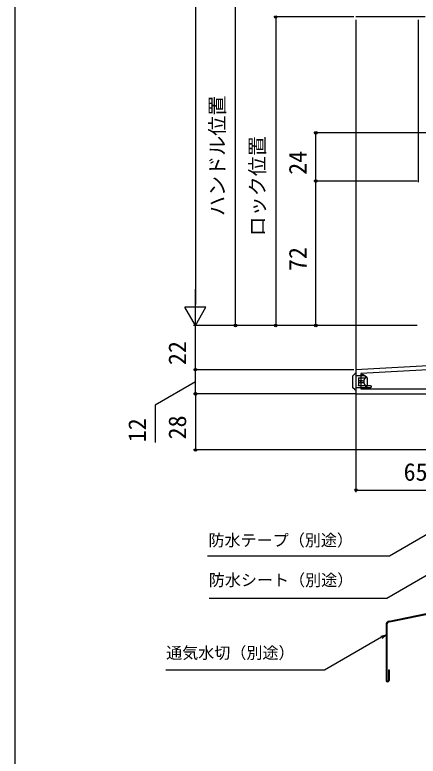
# Model space of a CAD drawing. Units: millimetres, scale not verified. Extents: x -525 to 525, y -783 to 777.
# Drawn here: x -525 to -324, y -183.2 to 186.2 of the extents above; entities that cross this region are included whole.
import ezdxf
from ezdxf.enums import TextEntityAlignment as Align

# ---------------------------------------------------------------- set-up
doc = ezdxf.new("R2010")
doc.units = ezdxf.units.MM
doc.header["$LTSCALE"] = 4
for name, color, linetype in [('0-2_YKK_11', 7, 'Continuous'), ('0-4_YKK_12', 2, 'Continuous'), ('0-5_YKK_13', 4, 'Continuous'), ('0-7_YKK_D', 6, 'Continuous'), ('0-8_YKK_ZWAK', 7, 'Continuous'), ('0-A_YSS_KE', 3, 'Continuous')]:
    doc.layers.add(name, color=color, linetype=linetype)
doc.styles.add('ＭＳ ゴシック', font='')
doc.styles.get('ＭＳ ゴシック').set_extended_font_data('MS Gothic')

msp = doc.modelspace()

# ---------------------------------------------------------------- linework, layer by layer
at = {"layer": '0-2_YKK_11'}
msp.add_lwpolyline([(-310, 11.769), (-355, 9.411), (-355, -2.589), (-293.4, -2.589)], dxfattribs=at)
msp.add_lwpolyline([(-310, 9.766), (-352.6, 7.534), (-352.6, -0.189), (-310, -0.189)], close=True, dxfattribs=at)
at = {"layer": '0-4_YKK_12'}
for p, q in [((-320.486, 185.18), (-355.107, 185.18)), ((-355.005, 183.68), (-355.005, 8.411)), ((-324.005, 183.68), (-324.005, 102.911))]:
    msp.add_line(p, q, dxfattribs=at)
at = {"layer": '0-5_YKK_13'}
for p, q in [((-355.376, 7.511), (-355.38, 7.505)), ((-356.5, 0.487), (-356.5, 6.387)), ((-355, 6.511), (-355, 0.311)), ((-350.5, 6.311), (-355, 6.311)), ((-353.7, 5.411), (-350.264, 5.411)), ((-353.7, 5.307), (-353.7, 5.411)), ((-353.7, 5.307), (-353.7, 3.911)), ((-352.8, 3.911), (-353.7, 3.911)), ((-353.7, 3.911), (-353.7, 2.911)), ((-352.8, 3.911), (-352.8, 2.911)), ((-352.359, 3.911), (-352.8, 3.911)), ((-352.359, 3.911), (-352.217, 3.911)), ((-351.8, 3.911), (-352.217, 3.911)), ((-351.667, 3.911), (-351.8, 3.911)), ((-351.667, 3.911), (-351.486, 3.911)), ((-351.45, 3.911), (-351.486, 3.911)), ((-351.45, 3.911), (-351.258, 3.911)), ((-351.028, 3.911), (-351.258, 3.911)), ((-351.028, 3.911), (-351.028, 2.911)), ((-349.5, 5.411), (-350.5, 6.311)), ((-349.565, 5.411), (-350.264, 5.411)), ((-350, 6.011), (-350, 5.861)), ((-349.565, 5.411), (-349.5, 5.411)), ((-349.5, 5.411), (-349.5, 1.411)), ((-350.5, 0.411), (-355, 0.411)), ((-353.7, 2.911), (-353.7, 1.515)), ((-352.217, 2.911), (-352.359, 2.911)), ((-351.8, 2.911), (-352.217, 2.911)), ((-351.667, 2.911), (-351.8, 2.911)), ((-351.486, 2.911), (-351.667, 2.911)), ((-351.45, 2.911), (-351.486, 2.911)), ((-351.258, 2.911), (-351.45, 2.911)), ((-351.028, 2.911), (-351.258, 2.911)), ((-350.5, 0.411), (-349.5, 1.411)), ((-347.8, 0.411), (-350.5, 0.411)), ((-349.565, 1.411), (-350.264, 1.411)), ((-349.5, 1.411), (-349.565, 1.411)), ((-347.8, 1.411), (-349.5, 1.411)), ((-347.8, 1.411), (-347.5, 1.411)), ((-355.488, -0.601), (-355.549, -0.54))]:
    msp.add_line(p, q, dxfattribs=at)
for points in [[(-356.412, 6.599), (-355.592, 7.419), (-355.588, 7.423)], [(-355.376, 7.511), (-355, 7.511), (-355, 6.511)], [(-352.4, 6.311), (-352.4, 6.911), (-350.8, 6.311)], [(-351.8, 6.686), (-351.8, 7.211), (-350, 6.011)], [(-351.028, 3.911), (-350.948, 4.105), (-350.888, 4.307)], [(-355.549, -0.54), (-356.5, 0.411), (-356.5, 0.487)], [(-355, 0.311), (-355, -0.689), (-355.276, -0.689)], [(-352.359, 2.911), (-352.8, 2.911), (-353.7, 2.911)], [(-350.264, 1.411), (-353.7, 1.411), (-353.7, 1.515)], [(-350.888, 2.515), (-350.947, 2.713), (-351.028, 2.911)], [(-347.5, 1.411), (-347.5, 0.711), (-347.8, 0.411)]]:
    msp.add_lwpolyline(points, dxfattribs=at)
for centre, radius, start, end in [((-355.383, 7.21), 0.295, 89.30544, 134.94469), ((-355.376, 7.211), 0.3, 90, 135), ((-356.2, 6.387), 0.3, 135, 180), ((-355.276, -0.389), 0.3, 225, 270)]:
    msp.add_arc(centre, radius, start, end, dxfattribs=at)
for centre, major_axis, start_param, end_param in [((-348.711, 3.411), (0, 2.9), 0.8581397, 1.2566748), ((-350.264, 5.111), (0, 0.3), 6.2831853, 7.141325), ((-348.711, 3.411), (0, 2.9), 1.8849178, 2.283453), ((-350.264, 1.711), (0, 0.3), 2.283453, 3.1415927)]:
    msp.add_ellipse(centre, major_axis=major_axis, ratio=0.789474, start_param=start_param, end_param=end_param, dxfattribs=at)
at = {"layer": '0-7_YKK_D'}
for p, q in [((-435.005, 422.899), (-435.005, 41.911)), ((-415.005, 31.412), (-415.005, 221.43)), ((-356.107, 185.18), (-396.005, 185.18)), ((-395.005, 185.18), (-395.005, 31.412)), ((-318.051, 127.411), (-376.005, 127.411)), ((-375.005, 103.411), (-375.005, 127.411)), ((-324.5, 103.411), (-376.005, 103.411)), ((-324.505, 103.411), (-376.005, 103.411)), ((-375.005, 31.411), (-375.005, 103.411)), ((-435.005, 31.411), (-435.005, 49.598)), ((-435.005, 31.411), (-440.255, 40.504)), ((-429.755, 40.504), (-440.255, 40.504)), ((-435.005, 31.411), (-429.755, 40.504)), ((-324.5, 31.411), (-436.005, 31.411)), ((-324.5, 31.411), (-436.005, 31.411)), ((-435.005, 9.411), (-435.005, 31.411)), ((-324.5, 31.412), (-416.005, 31.412)), ((-325.5, 31.412), (-396.005, 31.412)), ((-324.5, 31.411), (-376.005, 31.411)), ((-356.005, 9.411), (-436.005, 9.411)), ((-356.005, 9.411), (-436.005, 9.411)), ((-435.005, -2.589), (-435.005, 9.411)), ((-355, -2.589), (-436.005, -2.589)), ((-358, -2.589), (-436.005, -2.589)), ((-435.005, -2.589), (-435.005, -30.589)), ((-355, -2.089), (-355, -51.589)), ((-293.9, -30.589), (-436.005, -30.589)), ((-355, -50.589), (-290, -50.589))]:
    msp.add_line(p, q, dxfattribs=at)
for points in [[(-435.005, 3.411), (-455.005, -8.216), (-455.005, -26.943)], [(-291, -56.156), (-293.209, -57.431), (-338.336, -83.485), (-428.938, -83.485)], [(-292.077, -77.066), (-294.286, -78.341), (-339.683, -104.552), (-428.237, -104.552)], [(-340, -122.652), (-342.208, -123.927), (-370.738, -140.398), (-449.729, -140.398)], [(-342.55, -123.335), (-340, -122.652), (-341.867, -124.519)]]:
    msp.add_lwpolyline(points, dxfattribs=at)
for centre in [(-395.005, 185.18), (-375.005, 127.411), (-375.005, 103.411), (-375.005, 103.411), (-415.005, 31.412), (-395.005, 31.412), (-375.005, 31.411), (-435.005, 9.411), (-435.005, -2.589), (-435.005, -2.589), (-435.005, -30.589), (-355, -50.589)]:
    msp.add_circle(centre, 0.637, dxfattribs=at)
at = {"layer": '0-8_YKK_ZWAK'}
msp.add_line((-525, 747.4), (-525, -782.6), dxfattribs=at)
at = {"layer": '0-A_YSS_KE'}
for p, q in [((-338.399, -115.864), (-291.671, -106.358)), ((-338.329, -116.207), (-291.601, -106.701)), ((-340, -117.824), (-340, -145.44)), ((-339.65, -117.824), (-339.65, -145.44)), ((-338.85, -140.19), (-338.85, -145.44)), ((-338.85, -140.19), (-338.5, -140.19)), ((-338.5, -140.19), (-338.5, -145.44))]:
    msp.add_line(p, q, dxfattribs=at)
for centre, radius, start, end in [((-338, -117.824), 2, 101.5, 180), ((-338, -117.824), 1.65, 101.5, 180), ((-339.25, -145.44), 0.75, 180, 0), ((-339.25, -145.44), 0.4, 180, 0)]:
    msp.add_arc(centre, radius, start, end, dxfattribs=at)

# ---------------------------------------------------------------- texts
at = {"layer": '0-7_YKK_D', "style": 'ＭＳ ゴシック'}
for s, height, p in [('ハンドル位置', 7.331, (-418.255, 85.967)), ('ロック位置', 7.331, (-398.255, 75.825)), ('24', 8.798, (-377.005, 106.513)), ('72', 8.798, (-377.005, 58.547)), ('22', 8.798, (-437.005, 11.684)), ('28', 8.798, (-437.005, -25.351)), ('12', 8.798, (-457.005, -26.784))]:
    msp.add_text(s, height=height, rotation=90, dxfattribs=at).set_placement(p, align=Align.BOTTOM_LEFT)
for s, height, p in [('65', 8.798, (-331.261, -48.589)), ('防水テープ（別途）', 5.865, (-428.486, -80.281)), ('防水シート（別途）', 5.865, (-428.344, -100.116)), ('通気水切（別途）', 5.865, (-449.593, -136.358))]:
    msp.add_text(s, height=height, dxfattribs=at).set_placement(p, align=Align.BOTTOM_LEFT)

doc.saveas('drawing.dxf')
